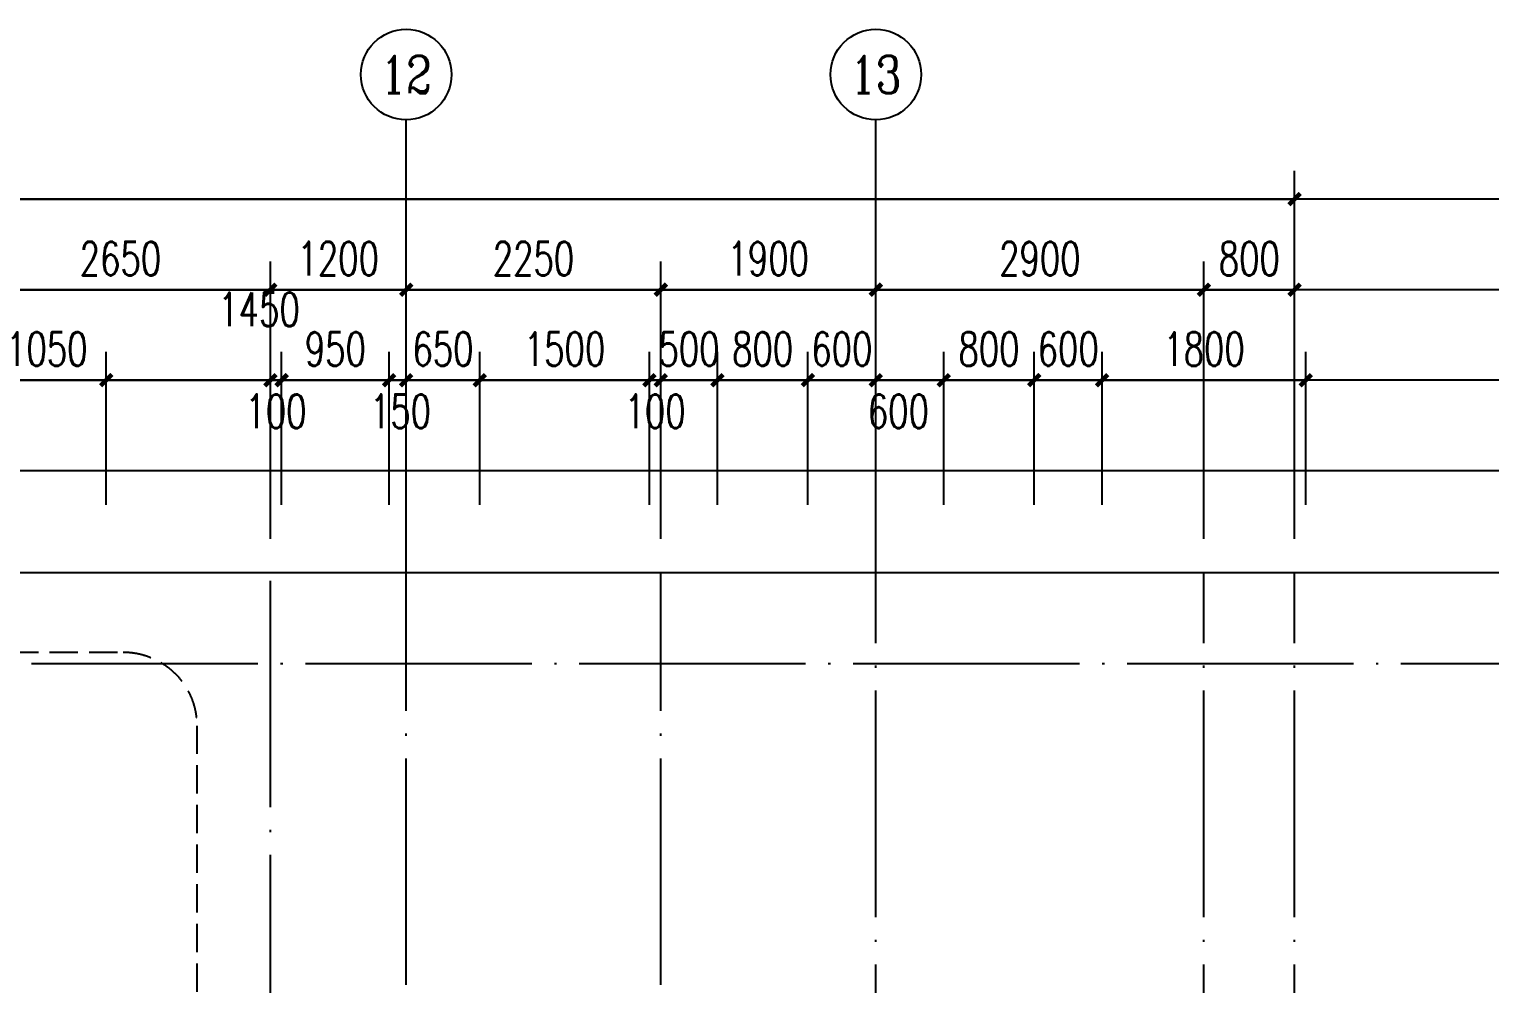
# Model space of a CAD drawing. Extents: x 41972 to 370663, y -1070170 to -56660.
# Drawn here: x 260716 to 273622, y -118116 to -109687 of the extents above; entities that cross this region are included whole.
import ezdxf
from ezdxf.enums import TextEntityAlignment as Align

# ---------------------------------------------------------------- set-up
doc = ezdxf.new("R2010")
doc.units = 0
doc.header["$LTSCALE"] = 1000
doc.header["$MEASUREMENT"] = 0
doc.linetypes.add('DOTE', pattern=[2.42, 2, -0.2, 0.02, -0.2])
doc.linetypes.add('loutai2-osc$0$DASH', pattern=[0.35, 0.25, -0.1])
doc.layers.get('Defpoints').update_dxf_attribs({"color": 250})
for name, color, linetype in [('A-AXIS_TEXT_轴号文字', 7, 'Continuous'), ('A-AXIS_轴号', 3, 'Continuous'), ('A-DOTE_轴线', 215, 'DOTE'), ('A-PUB_DIM_细部尺寸', 64, 'Continuous'), ('AXIS', 3, 'Continuous'), ('AXIS_TEXT', 7, 'Continuous'), ('loutai2-osc$0$A-投影线', 5, 'loutai2-osc$0$DASH')]:
    doc.layers.add(name, color=color, linetype=linetype)
doc.styles.add('_TCH_AXIS', font='COMPLEX', dxfattribs={"bigfont": 'GBCBIG'})
doc.styles.add('_TCH_DIM_T3', font='SIMPLEX', dxfattribs={"width": 0.705882, "bigfont": 'GBCBIG.shx'})
doc.styles.add('COMPLEX', font='COMPLEX')
doc.dimstyles.new('_TCH_ARCH&&100', dxfattribs={"dimtxt": 297.5, "dimasz": 100, "dimexe": 250, "dimexo": 300, "dimgap": 126.25, "dimtad": 1, "dimdec": 0, "dimzin": 0, "dimdsep": 46, "dimtxsty": '_TCH_DIM_T3', "dimblk": 'ARCHTICK', "dimcen": 0.09, "dimclrt": 7, "dimazin": 2, "dimtfac": 1, "dimtdec": 0, "dimtix": 1, "dimtmove": 2, "dimatfit": 3, "dimfxl": 100, "dimtolj": 1, "dimtzin": 0, "dimarcsym": 0})

# ---------------------------------------------------------------- blocks, each defined once
blk = doc.blocks.new('loutai2-osc')
at = {"layer": 'loutai2-osc$0$A-投影线'}
blk.add_lwpolyline([(16150, 200), (16150, 6450, 0.414214), (15500, 7100), (2600, 7100, 0.414214), (1950, 6450), (1950, 200)], format="xyb", dxfattribs=at)
blk = doc.blocks.new('_AXISO')
blk.add_circle((0, 0), 0.5)
at = {"layer": 'AXIS_TEXT', "style": 'COMPLEX', "width": 1.041667}
blk.add_attdef('A', text='', height=0.56, dxfattribs=at).set_placement((-0.25, -0.28), (0.25, -0.28), align=Align.FIT)
blk = doc.blocks.new('_ArchTick')
at = {"color": 0, "linetype": 'ByBlock', "const_width": 0.4}
blk.add_lwpolyline([(-0.5, -0.5), (0.5, 0.5)], dxfattribs=at)
blk = doc.blocks.new('*D5154')
at = {"layer": 'AXIS', "color": 0, "lineweight": -2, "transparency": 16777216}
for p, q in [((9700, 27500), (9700, 30750)), ((45000, 27500), (45000, 30750)), ((9700, 30500), (45000, 30500))]:
    blk.add_line(p, q, dxfattribs=at)
at = {"layer": 'Defpoints', "color": 0, "transparency": 16777216}
for p in [(45000, 30500), (9700, 27200), (45000, 27200)]:
    blk.add_point(p, dxfattribs=at)
at = {"layer": 'AXIS', "color": 0, "lineweight": -2, "transparency": 16777216, "xscale": 100, "yscale": 100, "zscale": 100, "rotation": 180}
blk.add_blockref('_ArchTick', (9700, 30500), dxfattribs=at)
at = {"layer": 'AXIS', "color": 0, "lineweight": -2, "transparency": 16777216, "xscale": 100, "yscale": 100, "zscale": 100}
blk.add_blockref('_ArchTick', (45000, 30500), dxfattribs=at)
at = {"layer": 'AXIS', "color": 7, "transparency": 16777216, "insert": (27350, 30775), "char_height": 297.5, "attachment_point": 5, "style": '_TCH_DIM_T3'}
blk.add_mtext('\\A1;35300', dxfattribs=at)
blk = doc.blocks.new('*D5155')
at = {"layer": 'AXIS', "color": 0, "lineweight": -2, "transparency": 16777216}
for p, q in [((44200, 27500), (44200, 29950)), ((45000, 27500), (45000, 29950)), ((44200, 29700), (45000, 29700))]:
    blk.add_line(p, q, dxfattribs=at)
at = {"layer": 'Defpoints', "color": 0, "transparency": 16777216}
for p in [(45000, 29700), (44200, 27200), (45000, 27200)]:
    blk.add_point(p, dxfattribs=at)
at = {"layer": 'AXIS', "color": 0, "lineweight": -2, "transparency": 16777216, "xscale": 100, "yscale": 100, "zscale": 100, "rotation": 180}
blk.add_blockref('_ArchTick', (44200, 29700), dxfattribs=at)
at = {"layer": 'AXIS', "color": 0, "lineweight": -2, "transparency": 16777216, "xscale": 100, "yscale": 100, "zscale": 100}
blk.add_blockref('_ArchTick', (45000, 29700), dxfattribs=at)
at = {"layer": 'AXIS', "color": 7, "transparency": 16777216, "insert": (44600, 29975), "char_height": 297.5, "attachment_point": 5, "style": '_TCH_DIM_T3'}
blk.add_mtext('\\A1;800', dxfattribs=at)
blk = doc.blocks.new('*D5156')
at = {"layer": 'AXIS', "color": 0, "lineweight": -2, "transparency": 16777216}
for p, q in [((41300, 27500), (41300, 29950)), ((44200, 27500), (44200, 29950)), ((41300, 29700), (44200, 29700))]:
    blk.add_line(p, q, dxfattribs=at)
at = {"layer": 'Defpoints', "color": 0, "transparency": 16777216}
for p in [(44200, 29700), (41300, 27200), (44200, 27200)]:
    blk.add_point(p, dxfattribs=at)
at = {"layer": 'AXIS', "color": 0, "lineweight": -2, "transparency": 16777216, "xscale": 100, "yscale": 100, "zscale": 100, "rotation": 180}
blk.add_blockref('_ArchTick', (41300, 29700), dxfattribs=at)
at = {"layer": 'AXIS', "color": 0, "lineweight": -2, "transparency": 16777216, "xscale": 100, "yscale": 100, "zscale": 100}
blk.add_blockref('_ArchTick', (44200, 29700), dxfattribs=at)
at = {"layer": 'AXIS', "color": 7, "transparency": 16777216, "insert": (42750, 29975), "char_height": 297.5, "attachment_point": 5, "style": '_TCH_DIM_T3'}
blk.add_mtext('\\A1;2900', dxfattribs=at)
blk = doc.blocks.new('*D5157')
at = {"layer": 'AXIS', "color": 0, "lineweight": -2, "transparency": 16777216}
for p, q in [((39400, 27500), (39400, 29950)), ((41300, 27500), (41300, 29950)), ((39400, 29700), (41300, 29700))]:
    blk.add_line(p, q, dxfattribs=at)
at = {"layer": 'Defpoints', "color": 0, "transparency": 16777216}
for p in [(41300, 29700), (39400, 27200), (41300, 27200)]:
    blk.add_point(p, dxfattribs=at)
at = {"layer": 'AXIS', "color": 0, "lineweight": -2, "transparency": 16777216, "xscale": 100, "yscale": 100, "zscale": 100, "rotation": 180}
blk.add_blockref('_ArchTick', (39400, 29700), dxfattribs=at)
at = {"layer": 'AXIS', "color": 0, "lineweight": -2, "transparency": 16777216, "xscale": 100, "yscale": 100, "zscale": 100}
blk.add_blockref('_ArchTick', (41300, 29700), dxfattribs=at)
at = {"layer": 'AXIS', "color": 7, "transparency": 16777216, "insert": (40350, 29975), "char_height": 297.5, "attachment_point": 5, "style": '_TCH_DIM_T3'}
blk.add_mtext('\\A1;1900', dxfattribs=at)
blk = doc.blocks.new('*D5158')
at = {"layer": 'AXIS', "color": 0, "lineweight": -2, "transparency": 16777216}
for p, q in [((37150, 27500), (37150, 29950)), ((39400, 27500), (39400, 29950)), ((37150, 29700), (39400, 29700))]:
    blk.add_line(p, q, dxfattribs=at)
at = {"layer": 'Defpoints', "color": 0, "transparency": 16777216}
for p in [(39400, 29700), (37150, 27200), (39400, 27200)]:
    blk.add_point(p, dxfattribs=at)
at = {"layer": 'AXIS', "color": 0, "lineweight": -2, "transparency": 16777216, "xscale": 100, "yscale": 100, "zscale": 100, "rotation": 180}
blk.add_blockref('_ArchTick', (37150, 29700), dxfattribs=at)
at = {"layer": 'AXIS', "color": 0, "lineweight": -2, "transparency": 16777216, "xscale": 100, "yscale": 100, "zscale": 100}
blk.add_blockref('_ArchTick', (39400, 29700), dxfattribs=at)
at = {"layer": 'AXIS', "color": 7, "transparency": 16777216, "insert": (38275, 29975), "char_height": 297.5, "attachment_point": 5, "style": '_TCH_DIM_T3'}
blk.add_mtext('\\A1;2250', dxfattribs=at)
blk = doc.blocks.new('*D5159')
at = {"layer": 'AXIS', "color": 0, "lineweight": -2, "transparency": 16777216}
for p, q in [((35950, 27500), (35950, 29950)), ((37150, 27500), (37150, 29950)), ((35950, 29700), (37150, 29700))]:
    blk.add_line(p, q, dxfattribs=at)
at = {"layer": 'Defpoints', "color": 0, "transparency": 16777216}
for p in [(37150, 29700), (35950, 27200), (37150, 27200)]:
    blk.add_point(p, dxfattribs=at)
at = {"layer": 'AXIS', "color": 0, "lineweight": -2, "transparency": 16777216, "xscale": 100, "yscale": 100, "zscale": 100, "rotation": 180}
blk.add_blockref('_ArchTick', (35950, 29700), dxfattribs=at)
at = {"layer": 'AXIS', "color": 0, "lineweight": -2, "transparency": 16777216, "xscale": 100, "yscale": 100, "zscale": 100}
blk.add_blockref('_ArchTick', (37150, 29700), dxfattribs=at)
at = {"layer": 'AXIS', "color": 7, "transparency": 16777216, "insert": (36550, 29975), "char_height": 297.5, "attachment_point": 5, "style": '_TCH_DIM_T3'}
blk.add_mtext('\\A1;1200', dxfattribs=at)
blk = doc.blocks.new('*D5160')
at = {"layer": 'AXIS', "color": 0, "lineweight": -2, "transparency": 16777216}
for p, q in [((33300, 27500), (33300, 29950)), ((35950, 27500), (35950, 29950)), ((33300, 29700), (35950, 29700))]:
    blk.add_line(p, q, dxfattribs=at)
at = {"layer": 'Defpoints', "color": 0, "transparency": 16777216}
for p in [(35950, 29700), (33300, 27200), (35950, 27200)]:
    blk.add_point(p, dxfattribs=at)
at = {"layer": 'AXIS', "color": 0, "lineweight": -2, "transparency": 16777216, "xscale": 100, "yscale": 100, "zscale": 100, "rotation": 180}
blk.add_blockref('_ArchTick', (33300, 29700), dxfattribs=at)
at = {"layer": 'AXIS', "color": 0, "lineweight": -2, "transparency": 16777216, "xscale": 100, "yscale": 100, "zscale": 100}
blk.add_blockref('_ArchTick', (35950, 29700), dxfattribs=at)
at = {"layer": 'AXIS', "color": 7, "transparency": 16777216, "insert": (34625, 29975), "char_height": 297.5, "attachment_point": 5, "style": '_TCH_DIM_T3'}
blk.add_mtext('\\A1;2650', dxfattribs=at)
blk = doc.blocks.new('*D5615')
at = {"layer": 'A-PUB_DIM_细部尺寸', "color": 0, "lineweight": -2, "transparency": 16777216}
for p, q in [((270197, -150549), (270197, -149199)), ((271997, -150549), (271997, -149199)), ((270197, -149449), (271997, -149449))]:
    blk.add_line(p, q, dxfattribs=at)
at = {"layer": 'Defpoints', "color": 0, "transparency": 16777216}
for p in [(271997, -149449), (270197, -150849), (271997, -150849)]:
    blk.add_point(p, dxfattribs=at)
at = {"layer": 'A-PUB_DIM_细部尺寸', "color": 0, "lineweight": -2, "transparency": 16777216, "xscale": 100, "yscale": 100, "zscale": 100, "rotation": 180}
blk.add_blockref('_ArchTick', (270197, -149449), dxfattribs=at)
at = {"layer": 'A-PUB_DIM_细部尺寸', "color": 0, "lineweight": -2, "transparency": 16777216, "xscale": 100, "yscale": 100, "zscale": 100}
blk.add_blockref('_ArchTick', (271997, -149449), dxfattribs=at)
at = {"layer": 'A-PUB_DIM_细部尺寸', "color": 7, "transparency": 16777216, "insert": (271097, -149174), "char_height": 297.5, "attachment_point": 5, "style": '_TCH_DIM_T3'}
blk.add_mtext('\\A1;1800', dxfattribs=at)
blk = doc.blocks.new('*D5616')
at = {"layer": 'A-PUB_DIM_细部尺寸', "color": 0, "lineweight": -2, "transparency": 16777216}
for p, q in [((269597, -150549), (269597, -149199)), ((270197, -150549), (270197, -149199)), ((269597, -149449), (269497, -149449)), ((269597, -149449), (270197, -149449)), ((270197, -149449), (270297, -149449))]:
    blk.add_line(p, q, dxfattribs=at)
at = {"layer": 'Defpoints', "color": 0, "transparency": 16777216}
for p in [(270197, -149449), (269597, -150849), (270197, -150849)]:
    blk.add_point(p, dxfattribs=at)
at = {"layer": 'A-PUB_DIM_细部尺寸', "color": 0, "lineweight": -2, "transparency": 16777216, "xscale": 100, "yscale": 100, "zscale": 100}
blk.add_blockref('_ArchTick', (269597, -149449), dxfattribs=at)
at = {"layer": 'A-PUB_DIM_细部尺寸', "color": 0, "lineweight": -2, "transparency": 16777216, "xscale": 100, "yscale": 100, "zscale": 100, "rotation": 180}
blk.add_blockref('_ArchTick', (270197, -149449), dxfattribs=at)
at = {"layer": 'A-PUB_DIM_细部尺寸', "color": 7, "transparency": 16777216, "insert": (269897, -149174), "char_height": 297.5, "attachment_point": 5, "style": '_TCH_DIM_T3'}
blk.add_mtext('\\A1;600', dxfattribs=at)
blk = doc.blocks.new('*D5617')
at = {"layer": 'A-PUB_DIM_细部尺寸', "color": 0, "lineweight": -2, "transparency": 16777216}
for p, q in [((268797, -150549), (268797, -149199)), ((269597, -150549), (269597, -149199)), ((268797, -149449), (269597, -149449))]:
    blk.add_line(p, q, dxfattribs=at)
at = {"layer": 'Defpoints', "color": 0, "transparency": 16777216}
for p in [(269597, -149449), (268797, -150849), (269597, -150849)]:
    blk.add_point(p, dxfattribs=at)
at = {"layer": 'A-PUB_DIM_细部尺寸', "color": 0, "lineweight": -2, "transparency": 16777216, "xscale": 100, "yscale": 100, "zscale": 100, "rotation": 180}
blk.add_blockref('_ArchTick', (268797, -149449), dxfattribs=at)
at = {"layer": 'A-PUB_DIM_细部尺寸', "color": 0, "lineweight": -2, "transparency": 16777216, "xscale": 100, "yscale": 100, "zscale": 100}
blk.add_blockref('_ArchTick', (269597, -149449), dxfattribs=at)
at = {"layer": 'A-PUB_DIM_细部尺寸', "color": 7, "transparency": 16777216, "insert": (269197, -149174), "char_height": 297.5, "attachment_point": 5, "style": '_TCH_DIM_T3'}
blk.add_mtext('\\A1;800', dxfattribs=at)
blk = doc.blocks.new('*D5618')
at = {"layer": 'A-PUB_DIM_细部尺寸', "color": 0, "lineweight": -2, "transparency": 16777216}
for p, q in [((268197, -150549), (268197, -149199)), ((268797, -150549), (268797, -149199)), ((268197, -149449), (268797, -149449))]:
    blk.add_line(p, q, dxfattribs=at)
at = {"layer": 'Defpoints', "color": 0, "transparency": 16777216}
for p in [(268797, -149449), (268197, -150849), (268797, -150849)]:
    blk.add_point(p, dxfattribs=at)
at = {"layer": 'A-PUB_DIM_细部尺寸', "color": 0, "lineweight": -2, "transparency": 16777216, "xscale": 100, "yscale": 100, "zscale": 100, "rotation": 180}
blk.add_blockref('_ArchTick', (268197, -149449), dxfattribs=at)
at = {"layer": 'A-PUB_DIM_细部尺寸', "color": 0, "lineweight": -2, "transparency": 16777216, "xscale": 100, "yscale": 100, "zscale": 100}
blk.add_blockref('_ArchTick', (268797, -149449), dxfattribs=at)
at = {"layer": 'A-PUB_DIM_细部尺寸', "color": 7, "transparency": 16777216, "insert": (268397, -149724), "char_height": 297.5, "attachment_point": 5, "style": '_TCH_DIM_T3'}
blk.add_mtext('\\A1;600', dxfattribs=at)
blk = doc.blocks.new('*D5619')
at = {"layer": 'A-PUB_DIM_细部尺寸', "color": 0, "lineweight": -2, "transparency": 16777216}
for p, q in [((267597, -150549), (267597, -149199)), ((268197, -150549), (268197, -149199)), ((267597, -149449), (267497, -149449)), ((267597, -149449), (268197, -149449)), ((268197, -149449), (268297, -149449))]:
    blk.add_line(p, q, dxfattribs=at)
at = {"layer": 'Defpoints', "color": 0, "transparency": 16777216}
for p in [(268197, -149449), (267597, -150849), (268197, -150849)]:
    blk.add_point(p, dxfattribs=at)
at = {"layer": 'A-PUB_DIM_细部尺寸', "color": 0, "lineweight": -2, "transparency": 16777216, "xscale": 100, "yscale": 100, "zscale": 100}
blk.add_blockref('_ArchTick', (267597, -149449), dxfattribs=at)
at = {"layer": 'A-PUB_DIM_细部尺寸', "color": 0, "lineweight": -2, "transparency": 16777216, "xscale": 100, "yscale": 100, "zscale": 100, "rotation": 180}
blk.add_blockref('_ArchTick', (268197, -149449), dxfattribs=at)
at = {"layer": 'A-PUB_DIM_细部尺寸', "color": 7, "transparency": 16777216, "insert": (267897, -149174), "char_height": 297.5, "attachment_point": 5, "style": '_TCH_DIM_T3'}
blk.add_mtext('\\A1;600', dxfattribs=at)
blk = doc.blocks.new('*D5620')
at = {"layer": 'A-PUB_DIM_细部尺寸', "color": 0, "lineweight": -2, "transparency": 16777216}
for p, q in [((266797, -150549), (266797, -149199)), ((267597, -150549), (267597, -149199)), ((266797, -149449), (267597, -149449))]:
    blk.add_line(p, q, dxfattribs=at)
at = {"layer": 'Defpoints', "color": 0, "transparency": 16777216}
for p in [(267597, -149449), (266797, -150849), (267597, -150849)]:
    blk.add_point(p, dxfattribs=at)
at = {"layer": 'A-PUB_DIM_细部尺寸', "color": 0, "lineweight": -2, "transparency": 16777216, "xscale": 100, "yscale": 100, "zscale": 100, "rotation": 180}
blk.add_blockref('_ArchTick', (266797, -149449), dxfattribs=at)
at = {"layer": 'A-PUB_DIM_细部尺寸', "color": 0, "lineweight": -2, "transparency": 16777216, "xscale": 100, "yscale": 100, "zscale": 100}
blk.add_blockref('_ArchTick', (267597, -149449), dxfattribs=at)
at = {"layer": 'A-PUB_DIM_细部尺寸', "color": 7, "transparency": 16777216, "insert": (267197, -149174), "char_height": 297.5, "attachment_point": 5, "style": '_TCH_DIM_T3'}
blk.add_mtext('\\A1;800', dxfattribs=at)
blk = doc.blocks.new('*D5621')
at = {"layer": 'A-PUB_DIM_细部尺寸', "color": 0, "lineweight": -2, "transparency": 16777216}
for p, q in [((266297, -150549), (266297, -149199)), ((266797, -150549), (266797, -149199)), ((266297, -149449), (266197, -149449)), ((266297, -149449), (266797, -149449)), ((266797, -149449), (266897, -149449))]:
    blk.add_line(p, q, dxfattribs=at)
at = {"layer": 'Defpoints', "color": 0, "transparency": 16777216}
for p in [(266797, -149449), (266297, -150849), (266797, -150849)]:
    blk.add_point(p, dxfattribs=at)
at = {"layer": 'A-PUB_DIM_细部尺寸', "color": 0, "lineweight": -2, "transparency": 16777216, "xscale": 100, "yscale": 100, "zscale": 100}
blk.add_blockref('_ArchTick', (266297, -149449), dxfattribs=at)
at = {"layer": 'A-PUB_DIM_细部尺寸', "color": 0, "lineweight": -2, "transparency": 16777216, "xscale": 100, "yscale": 100, "zscale": 100, "rotation": 180}
blk.add_blockref('_ArchTick', (266797, -149449), dxfattribs=at)
at = {"layer": 'A-PUB_DIM_细部尺寸', "color": 7, "transparency": 16777216, "insert": (266547, -149174), "char_height": 297.5, "attachment_point": 5, "style": '_TCH_DIM_T3'}
blk.add_mtext('\\A1;500', dxfattribs=at)
blk = doc.blocks.new('*D5622')
at = {"layer": 'A-PUB_DIM_细部尺寸', "color": 0, "lineweight": -2, "transparency": 16777216}
for p, q in [((266197, -150549), (266197, -149199)), ((266297, -150549), (266297, -149199)), ((266197, -149449), (266097, -149449)), ((266197, -149449), (266297, -149449)), ((266297, -149449), (266397, -149449))]:
    blk.add_line(p, q, dxfattribs=at)
at = {"layer": 'Defpoints', "color": 0, "transparency": 16777216}
for p in [(266297, -149449), (266197, -150849), (266297, -150849)]:
    blk.add_point(p, dxfattribs=at)
at = {"layer": 'A-PUB_DIM_细部尺寸', "color": 0, "lineweight": -2, "transparency": 16777216, "xscale": 100, "yscale": 100, "zscale": 100}
blk.add_blockref('_ArchTick', (266197, -149449), dxfattribs=at)
at = {"layer": 'A-PUB_DIM_细部尺寸', "color": 0, "lineweight": -2, "transparency": 16777216, "xscale": 100, "yscale": 100, "zscale": 100, "rotation": 180}
blk.add_blockref('_ArchTick', (266297, -149449), dxfattribs=at)
at = {"layer": 'A-PUB_DIM_细部尺寸', "color": 7, "transparency": 16777216, "insert": (266247, -149724), "char_height": 297.5, "attachment_point": 5, "style": '_TCH_DIM_T3'}
blk.add_mtext('\\A1;100', dxfattribs=at)
blk = doc.blocks.new('*D5623')
at = {"layer": 'A-PUB_DIM_细部尺寸', "color": 0, "lineweight": -2, "transparency": 16777216}
for p, q in [((264697, -150549), (264697, -149199)), ((266197, -150549), (266197, -149199)), ((264697, -149449), (266197, -149449))]:
    blk.add_line(p, q, dxfattribs=at)
at = {"layer": 'Defpoints', "color": 0, "transparency": 16777216}
for p in [(266197, -149449), (264697, -150849), (266197, -150849)]:
    blk.add_point(p, dxfattribs=at)
at = {"layer": 'A-PUB_DIM_细部尺寸', "color": 0, "lineweight": -2, "transparency": 16777216, "xscale": 100, "yscale": 100, "zscale": 100, "rotation": 180}
blk.add_blockref('_ArchTick', (264697, -149449), dxfattribs=at)
at = {"layer": 'A-PUB_DIM_细部尺寸', "color": 0, "lineweight": -2, "transparency": 16777216, "xscale": 100, "yscale": 100, "zscale": 100}
blk.add_blockref('_ArchTick', (266197, -149449), dxfattribs=at)
at = {"layer": 'A-PUB_DIM_细部尺寸', "color": 7, "transparency": 16777216, "insert": (265447, -149174), "char_height": 297.5, "attachment_point": 5, "style": '_TCH_DIM_T3'}
blk.add_mtext('\\A1;1500', dxfattribs=at)
blk = doc.blocks.new('*D5624')
at = {"layer": 'A-PUB_DIM_细部尺寸', "color": 0, "lineweight": -2, "transparency": 16777216}
for p, q in [((264047, -150549), (264047, -149199)), ((264697, -150549), (264697, -149199)), ((264047, -149449), (263947, -149449)), ((264047, -149449), (264697, -149449)), ((264697, -149449), (264797, -149449))]:
    blk.add_line(p, q, dxfattribs=at)
at = {"layer": 'Defpoints', "color": 0, "transparency": 16777216}
for p in [(264697, -149449), (264047, -150849), (264697, -150849)]:
    blk.add_point(p, dxfattribs=at)
at = {"layer": 'A-PUB_DIM_细部尺寸', "color": 0, "lineweight": -2, "transparency": 16777216, "xscale": 100, "yscale": 100, "zscale": 100}
blk.add_blockref('_ArchTick', (264047, -149449), dxfattribs=at)
at = {"layer": 'A-PUB_DIM_细部尺寸', "color": 0, "lineweight": -2, "transparency": 16777216, "xscale": 100, "yscale": 100, "zscale": 100, "rotation": 180}
blk.add_blockref('_ArchTick', (264697, -149449), dxfattribs=at)
at = {"layer": 'A-PUB_DIM_细部尺寸', "color": 7, "transparency": 16777216, "insert": (264372, -149174), "char_height": 297.5, "attachment_point": 5, "style": '_TCH_DIM_T3'}
blk.add_mtext('\\A1;650', dxfattribs=at)
blk = doc.blocks.new('*D5625')
at = {"layer": 'A-PUB_DIM_细部尺寸', "color": 0, "lineweight": -2, "transparency": 16777216}
for p, q in [((263897, -150549), (263897, -149199)), ((264047, -150549), (264047, -149199)), ((263897, -149449), (263797, -149449)), ((263897, -149449), (264047, -149449)), ((264047, -149449), (264147, -149449))]:
    blk.add_line(p, q, dxfattribs=at)
at = {"layer": 'Defpoints', "color": 0, "transparency": 16777216}
for p in [(264047, -149449), (263897, -150849), (264047, -150849)]:
    blk.add_point(p, dxfattribs=at)
at = {"layer": 'A-PUB_DIM_细部尺寸', "color": 0, "lineweight": -2, "transparency": 16777216, "xscale": 100, "yscale": 100, "zscale": 100}
blk.add_blockref('_ArchTick', (263897, -149449), dxfattribs=at)
at = {"layer": 'A-PUB_DIM_细部尺寸', "color": 0, "lineweight": -2, "transparency": 16777216, "xscale": 100, "yscale": 100, "zscale": 100, "rotation": 180}
blk.add_blockref('_ArchTick', (264047, -149449), dxfattribs=at)
at = {"layer": 'A-PUB_DIM_细部尺寸', "color": 7, "transparency": 16777216, "insert": (263997, -149724), "char_height": 297.5, "attachment_point": 5, "style": '_TCH_DIM_T3'}
blk.add_mtext('\\A1;150', dxfattribs=at)
blk = doc.blocks.new('*D5626')
at = {"layer": 'A-PUB_DIM_细部尺寸', "color": 0, "lineweight": -2, "transparency": 16777216}
for p, q in [((262947, -150549), (262947, -149199)), ((263897, -150549), (263897, -149199)), ((262947, -149449), (263897, -149449))]:
    blk.add_line(p, q, dxfattribs=at)
at = {"layer": 'Defpoints', "color": 0, "transparency": 16777216}
for p in [(263897, -149449), (262947, -150849), (263897, -150849)]:
    blk.add_point(p, dxfattribs=at)
at = {"layer": 'A-PUB_DIM_细部尺寸', "color": 0, "lineweight": -2, "transparency": 16777216, "xscale": 100, "yscale": 100, "zscale": 100, "rotation": 180}
blk.add_blockref('_ArchTick', (262947, -149449), dxfattribs=at)
at = {"layer": 'A-PUB_DIM_细部尺寸', "color": 0, "lineweight": -2, "transparency": 16777216, "xscale": 100, "yscale": 100, "zscale": 100}
blk.add_blockref('_ArchTick', (263897, -149449), dxfattribs=at)
at = {"layer": 'A-PUB_DIM_细部尺寸', "color": 7, "transparency": 16777216, "insert": (263422, -149174), "char_height": 297.5, "attachment_point": 5, "style": '_TCH_DIM_T3'}
blk.add_mtext('\\A1;950', dxfattribs=at)
blk = doc.blocks.new('*D5627')
at = {"layer": 'A-PUB_DIM_细部尺寸', "color": 0, "lineweight": -2, "transparency": 16777216}
for p, q in [((262847, -150549), (262847, -149199)), ((262947, -150549), (262947, -149199)), ((262847, -149449), (262747, -149449)), ((262847, -149449), (262947, -149449)), ((262947, -149449), (263047, -149449))]:
    blk.add_line(p, q, dxfattribs=at)
at = {"layer": 'Defpoints', "color": 0, "transparency": 16777216}
for p in [(262947, -149449), (262847, -150849), (262947, -150849)]:
    blk.add_point(p, dxfattribs=at)
at = {"layer": 'A-PUB_DIM_细部尺寸', "color": 0, "lineweight": -2, "transparency": 16777216, "xscale": 100, "yscale": 100, "zscale": 100}
blk.add_blockref('_ArchTick', (262847, -149449), dxfattribs=at)
at = {"layer": 'A-PUB_DIM_细部尺寸', "color": 0, "lineweight": -2, "transparency": 16777216, "xscale": 100, "yscale": 100, "zscale": 100, "rotation": 180}
blk.add_blockref('_ArchTick', (262947, -149449), dxfattribs=at)
at = {"layer": 'A-PUB_DIM_细部尺寸', "color": 7, "transparency": 16777216, "insert": (262897, -149724), "char_height": 297.5, "attachment_point": 5, "style": '_TCH_DIM_T3'}
blk.add_mtext('\\A1;100', dxfattribs=at)
blk = doc.blocks.new('*D5628')
at = {"layer": 'A-PUB_DIM_细部尺寸', "color": 0, "lineweight": -2, "transparency": 16777216}
for p, q in [((261397, -150549), (261397, -149199)), ((262847, -150549), (262847, -149199)), ((261397, -149449), (262847, -149449))]:
    blk.add_line(p, q, dxfattribs=at)
at = {"layer": 'Defpoints', "color": 0, "transparency": 16777216}
for p in [(262847, -149449), (261397, -150849), (262847, -150849)]:
    blk.add_point(p, dxfattribs=at)
at = {"layer": 'A-PUB_DIM_细部尺寸', "color": 0, "lineweight": -2, "transparency": 16777216, "xscale": 100, "yscale": 100, "zscale": 100, "rotation": 180}
blk.add_blockref('_ArchTick', (261397, -149449), dxfattribs=at)
at = {"layer": 'A-PUB_DIM_细部尺寸', "color": 0, "lineweight": -2, "transparency": 16777216, "xscale": 100, "yscale": 100, "zscale": 100}
blk.add_blockref('_ArchTick', (262847, -149449), dxfattribs=at)
at = {"layer": 'A-PUB_DIM_细部尺寸', "color": 7, "transparency": 16777216, "insert": (262747, -148824), "char_height": 297.5, "attachment_point": 5, "style": '_TCH_DIM_T3'}
blk.add_mtext('\\A1;1450', dxfattribs=at)
blk = doc.blocks.new('*D5629')
at = {"layer": 'A-PUB_DIM_细部尺寸', "color": 0, "lineweight": -2, "transparency": 16777216}
for p, q in [((260347, -150549), (260347, -149199)), ((261397, -150549), (261397, -149199)), ((260347, -149449), (261397, -149449))]:
    blk.add_line(p, q, dxfattribs=at)
at = {"layer": 'Defpoints', "color": 0, "transparency": 16777216}
for p in [(261397, -149449), (260347, -150849), (261397, -150849)]:
    blk.add_point(p, dxfattribs=at)
at = {"layer": 'A-PUB_DIM_细部尺寸', "color": 0, "lineweight": -2, "transparency": 16777216, "xscale": 100, "yscale": 100, "zscale": 100, "rotation": 180}
blk.add_blockref('_ArchTick', (260347, -149449), dxfattribs=at)
at = {"layer": 'A-PUB_DIM_细部尺寸', "color": 0, "lineweight": -2, "transparency": 16777216, "xscale": 100, "yscale": 100, "zscale": 100}
blk.add_blockref('_ArchTick', (261397, -149449), dxfattribs=at)
at = {"layer": 'A-PUB_DIM_细部尺寸', "color": 7, "transparency": 16777216, "insert": (260872, -149174), "char_height": 297.5, "attachment_point": 5, "style": '_TCH_DIM_T3'}
blk.add_mtext('\\A1;1050', dxfattribs=at)
blk = doc.blocks.new('A$C5F987C3E')
at = {"layer": 'A-AXIS_轴号'}
for p, q in [((37150, 27200), (37150, 31200)), ((41300, 27200), (41300, 31200))]:
    blk.add_line(p, q, dxfattribs=at)
at = {"layer": 'A-DOTE_轴线'}
for p, q in [((35950, 15450), (35950, 27200)), ((37150, 16300), (37150, 27200)), ((39400, 16300), (39400, 27200)), ((41300, 4800), (41300, 27200)), ((44200, 4800), (44200, 27200)), ((45000, 4800), (45000, 27200)), ((4800, 26400), (50100, 26400))]:
    blk.add_line(p, q, dxfattribs=at)
at = {"layer": 'A-AXIS_轴号'}
ref = blk.add_blockref('_AXISO', (37150, 31600), dxfattribs=dict(at, xscale=800, yscale=800, zscale=800))
ref.add_attrib('A', '12', dxfattribs={"layer": 'A-AXIS_TEXT_轴号文字', "height": 328.45, "style": '_TCH_AXIS'}).set_placement((36923.2, 31435.8), (37376.8, 31435.8), align=Align.FIT)
ref = blk.add_blockref('_AXISO', (41300, 31600), dxfattribs=dict(at, xscale=800, yscale=800, zscale=800))
ref.add_attrib('A', '13', dxfattribs={"layer": 'A-AXIS_TEXT_轴号文字', "height": 328.45, "style": '_TCH_AXIS'}).set_placement((41073.2, 31435.8), (41526.8, 31435.8), align=Align.FIT)
at = {"layer": 'AXIS'}
for p1, p2, distance, picture, middle in [((9700, 27200), (45000, 27200), 3300, '*D5154', (27350, 30775)), ((33300, 27200), (35950, 27200), 2500, '*D5160', (34625, 29975)), ((35950, 27200), (37150, 27200), 2500, '*D5159', (36550, 29975)), ((37150, 27200), (39400, 27200), 2500, '*D5158', (38275, 29975)), ((39400, 27200), (41300, 27200), 2500, '*D5157', (40350, 29975)), ((41300, 27200), (44200, 27200), 2500, '*D5156', (42750, 29975)), ((44200, 27200), (45000, 27200), 2500, '*D5155', (44600, 29975))]:
    dim = blk.add_aligned_dim(p1=p1, p2=p2, distance=distance, dimstyle='_TCH_ARCH&&100', dxfattribs=at)
    dim.commit()
    dim.dimension.update_dxf_attribs({"geometry": picture, "text_midpoint": middle})
blk = doc.blocks.new('sdcc')
at = {"layer": 'A-PUB_DIM_细部尺寸'}
for base, p1, p2, picture, middle in [((262847, -149449.3), (261397, -150849.3), (262847, -150849.3), '*D5628', (262747, -148824.3)), ((262947, -149449.3), (262847, -150849.3), (262947, -150849.3), '*D5627', (262897, -149724.3)), ((264047, -149449.3), (263897, -150849.3), (264047, -150849.3), '*D5625', (263997, -149724.3)), ((266297, -149449.3), (266197, -150849.3), (266297, -150849.3), '*D5622', (266247, -149724.3)), ((268797, -149449.3), (268197, -150849.3), (268797, -150849.3), '*D5618', (268397, -149724.3))]:
    dim = blk.add_linear_dim(base=base, p1=p1, p2=p2, angle=0, dimstyle='_TCH_ARCH&&100', dxfattribs=at)
    dim.commit()
    dim.dimension.update_dxf_attribs({"geometry": picture, "text_midpoint": middle, "dimtype": 161})
for p1, p2, picture, middle in [((260347, -150849.3), (261397, -150849.3), '*D5629', (260872, -149174.3)), ((262947, -150849.3), (263897, -150849.3), '*D5626', (263422, -149174.3)), ((264047, -150849.3), (264697, -150849.3), '*D5624', (264372, -149174.3)), ((264697, -150849.3), (266197, -150849.3), '*D5623', (265447, -149174.3)), ((266297, -150849.3), (266797, -150849.3), '*D5621', (266547, -149174.3)), ((266797, -150849.3), (267597, -150849.3), '*D5620', (267197, -149174.3)), ((267597, -150849.3), (268197, -150849.3), '*D5619', (267897, -149174.3)), ((268797, -150849.3), (269597, -150849.3), '*D5617', (269197, -149174.3)), ((269597, -150849.3), (270197, -150849.3), '*D5616', (269897, -149174.3)), ((270197, -150849.3), (271997, -150849.3), '*D5615', (271097, -149174.3))]:
    dim = blk.add_aligned_dim(p1=p1, p2=p2, distance=1400, dimstyle='_TCH_ARCH&&100', dxfattribs=at)
    dim.commit()
    dim.dimension.update_dxf_attribs({"geometry": picture, "text_midpoint": middle})

msp = doc.modelspace()

# ---------------------------------------------------------------- linework, layer by layer
at = {"layer": 'Defpoints', "color": 251}
for points in [[(280297, -111187), (228397, -111187), (228397, -140187), (280297, -140187)], [(279497, -111987), (229197, -111987), (229197, -139387), (279497, -139387)], [(278697, -112787), (229997, -112787), (229997, -138587), (278697, -138587)], [(277897, -113587), (230797, -113587), (230797, -137787), (277897, -137787)], [(276997, -114487), (231697, -114487), (231697, -136887), (276997, -136887)]]:
    msp.add_lwpolyline(points, close=True, dxfattribs=at)

# ---------------------------------------------------------------- block references
for name, p in [('A$C5F987C3E', (226897, -141687)), ('sdcc', (0, 36663))]:
    msp.add_blockref(name, p)
at = {"xscale": -1}
msp.add_blockref('loutai2-osc', (264147, -122287), dxfattribs=at)

doc.saveas('drawing.dxf')
